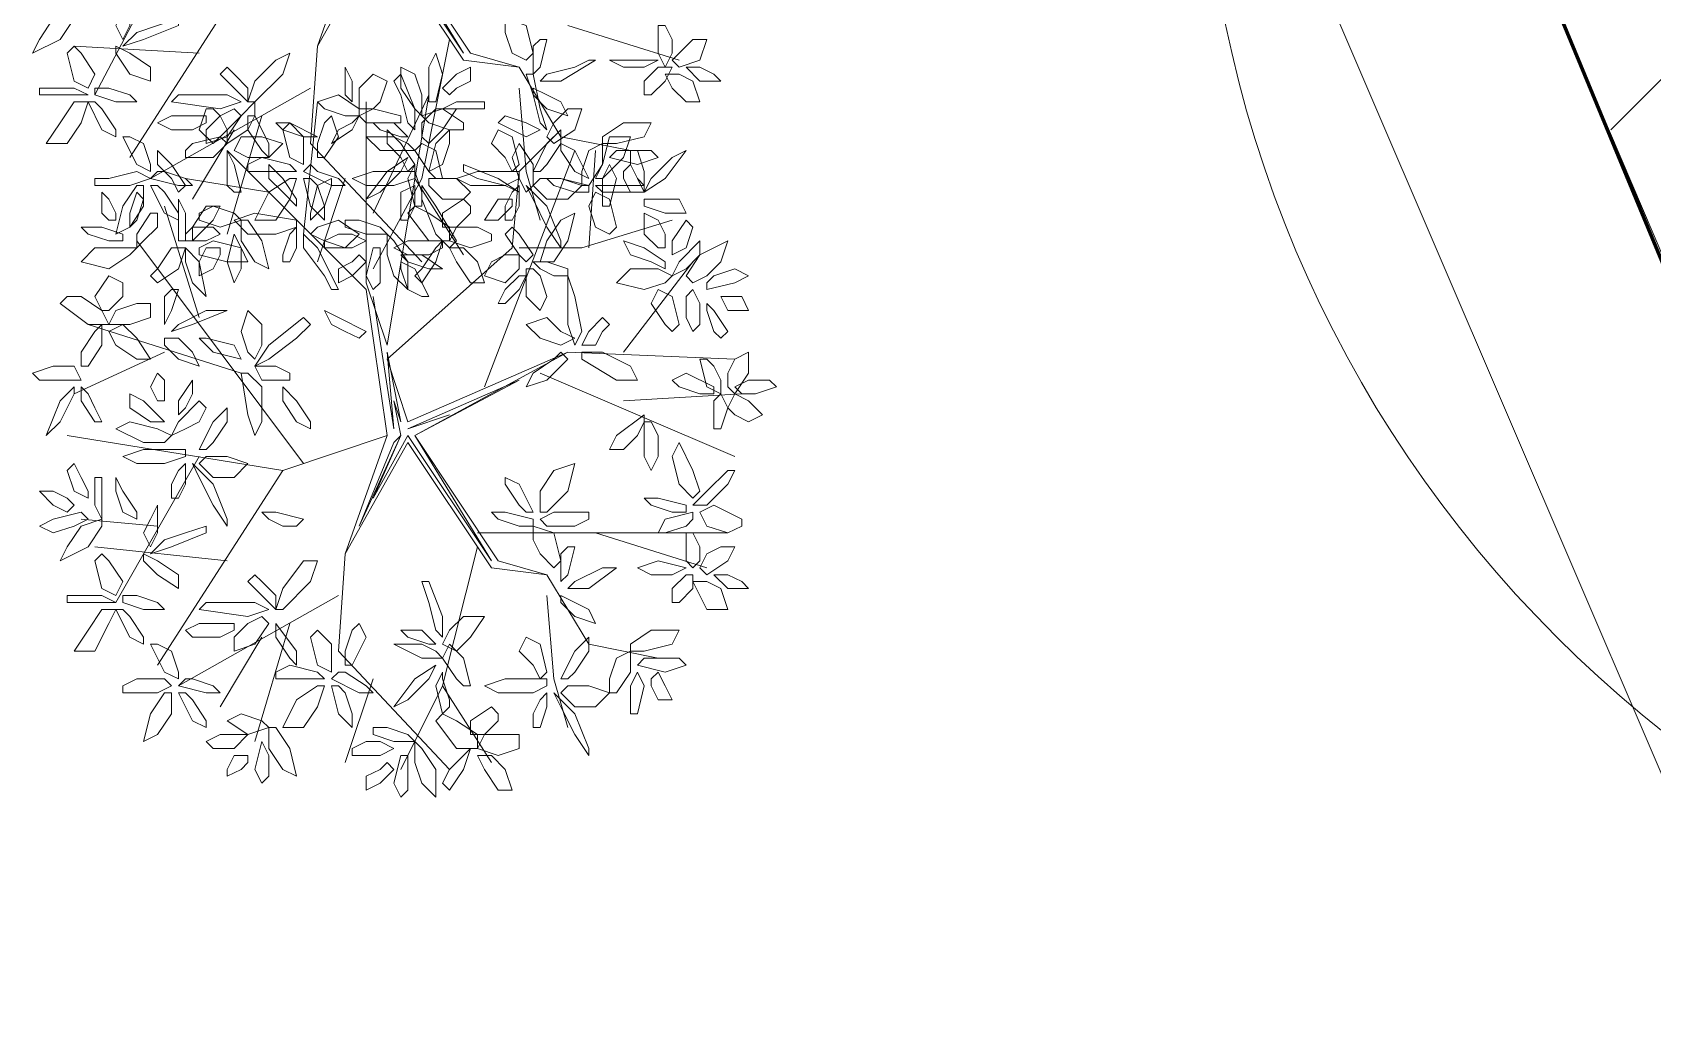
# Model space of a CAD drawing. Header units: millimetres. Extents: x 2576 to 2719, y 1757 to 1977.
# Drawn here: x 2628.32 to 2634.9, y 1820.14 to 1824.19 of the extents above; entities that cross this region are included whole.
import ezdxf

# ---------------------------------------------------------------- set-up
doc = ezdxf.new("R2010")
doc.units = ezdxf.units.MM
doc.layers.add('PDF_0', color=7, linetype='Continuous')
doc.layers.add('PDF_CVL_CUADCON_TIT', color=7, linetype='Continuous')

msp = doc.modelspace()

# ---------------------------------------------------------------- linework, layer by layer
at = {"layer": 'PDF_0', "lineweight": 9}
for points in [[(2630.7497, 1823.7098), (2630.4673, 1823.7663), (2630.2978, 1824.0487), (2630.0719, 1824.077), (2629.7331, 1824.5853), (2629.4789, 1824.1334), (2629.6483, 1824.6135), (2629.5636, 1825.2065), (2628.9988, 1825.7713)], [(2629.5919, 1825.1783), (2629.6766, 1824.6417), (2629.6483, 1824.9524), (2629.7048, 1824.67), (2629.6766, 1824.7265), (2629.7048, 1824.6135), (2629.6766, 1824.5853), (2629.5354, 1824.2464), (2629.7048, 1824.6135), (2629.5919, 1824.3593), (2629.7331, 1824.6135), (2630.0719, 1824.1052), (2629.7613, 1824.6135), (2630.1002, 1824.1052), (2630.2978, 1824.0487)], [(2628.3493, 1824.6135), (2629.2247, 1824.4723), (2628.7164, 1823.6816)], [(2628.8859, 1824.5288), (2628.5752, 1823.9358)], [(2630.4955, 1824.2182), (2630.9474, 1824.077)], [(2628.9988, 1824.1052), (2628.4905, 1824.1334)], [(2629.4789, 1824.1334), (2629.4507, 1823.7381), (2629.9025, 1823.258)], [(2630.0154, 1824.1617), (2629.9025, 1823.5969), (2629.7048, 1823.2298)], [(2629.4507, 1823.964), (2628.8011, 1823.5969)], [(2629.7048, 1823.4557), (2629.9307, 1823.9358), (2629.7613, 1822.9191), (2629.6766, 1823.1733), (2629.6766, 1823.9075)], [(2630.2978, 1823.964), (2630.3261, 1823.6251), (2630.3826, 1823.4274)], [(2629.4224, 1823.371), (2629.4789, 1823.9075)], [(2629.253, 1823.851), (2629.1118, 1823.371)], [(2629.14, 1823.7946), (2628.9706, 1823.5122)], [(2630.439, 1823.7663), (2630.2978, 1823.6251), (2630.2696, 1823.3145), (2629.7613, 1822.8626), (2629.846, 1822.6085), (2630.4955, 1822.8909), (2629.8743, 1822.552), (2630.2978, 1822.7779), (2629.846, 1822.5803)], [(2630.8626, 1821.6483), (2630.5802, 1821.7048), (2630.4108, 1821.9872), (2630.1849, 1822.0155), (2629.846, 1822.5238), (2629.5919, 1822.0719), (2629.7613, 1822.552), (2629.6766, 1823.145), (2629.1118, 1823.7098)], [(2630.1566, 1822.7497), (2630.5238, 1823.7098)], [(2630.5802, 1823.3145), (2630.6085, 1823.7098)], [(2629.2812, 1823.5404), (2628.9423, 1823.5969)], [(2629.5919, 1823.5969), (2629.4789, 1823.258)], [(2629.8743, 1823.5969), (2630.0719, 1823.2862)], [(2628.9988, 1823.0321), (2628.8576, 1823.4839)], [(2630.2978, 1823.3145), (2630.552, 1823.3145), (2630.9191, 1823.4274)], [(2629.4224, 1822.4391), (2628.7447, 1823.3427)], [(2630.7214, 1822.8909), (2631.0038, 1823.258)], [(2629.7048, 1823.1168), (2629.7895, 1822.5803), (2629.7613, 1822.8909), (2629.8178, 1822.6085), (2629.7895, 1822.6932), (2629.8178, 1822.552), (2629.7895, 1822.5238), (2629.6483, 1822.1849), (2629.8178, 1822.552), (2629.7048, 1822.2979), (2629.846, 1822.552), (2630.1849, 1822.0437), (2629.8743, 1822.552), (2630.2131, 1822.0437), (2630.4108, 1821.9872)], [(2629.1683, 1822.8062), (2628.547, 1823.0038)], [(2628.8576, 1822.8909), (2628.4905, 1822.7214)], [(2630.4955, 1822.8909), (2631.1733, 1822.8626)], [(2630.3826, 1822.8062), (2631.1733, 1822.4673)], [(2630.7214, 1822.6932), (2631.2015, 1822.7214)], [(2629.846, 1822.5803), (2630.0154, 1822.6367), (2629.846, 1822.5803)], [(2628.4623, 1822.552), (2629.3377, 1822.4108), (2628.8294, 1821.6201)], [(2629.3377, 1822.4108), (2629.7613, 1822.552), (2629.3377, 1822.4108)], [(2628.9988, 1822.4673), (2628.6599, 1821.8743)], [(2628.8294, 1822.1849), (2628.5187, 1822.2131)], [(2630.1284, 1822.1567), (2631.145, 1822.1567)], [(2630.6085, 1822.1567), (2631.0603, 1822.0155)], [(2629.1118, 1822.0437), (2628.5752, 1822.1002)], [(2630.1284, 1822.1002), (2629.9872, 1821.5354)], [(2629.5919, 1822.0719), (2629.5636, 1821.6766), (2630.0154, 1821.1965)], [(2629.5636, 1821.9025), (2628.9141, 1821.5354)], [(2630.4108, 1821.9025), (2630.439, 1821.5636), (2630.4955, 1821.3659)], [(2629.3659, 1821.7895), (2629.2247, 1821.3095)], [(2629.253, 1821.7331), (2629.0835, 1821.4507)], [(2629.7048, 1821.5636), (2629.5919, 1821.2247)], [(2630.1849, 1821.2247), (2629.9872, 1821.5354), (2629.8178, 1821.1965)]]:
    msp.add_lwpolyline(points, dxfattribs=at)
for points in [[(2628.6882, 1824.2746), (2628.7164, 1824.3311), (2628.7164, 1824.2182), (2628.6882, 1824.1617), (2628.6599, 1824.2182)], [(2628.4905, 1824.2746), (2628.4905, 1824.2464), (2628.434, 1824.1617), (2628.3211, 1824.1052), (2628.3493, 1824.1617), (2628.4058, 1824.2464)], [(2628.8294, 1824.2182), (2628.7447, 1824.1899), (2628.6882, 1824.1334), (2628.7729, 1824.1617), (2628.9141, 1824.2182), (2628.9141, 1824.2464)], [(2630.2696, 1824.1052), (2630.2414, 1824.1899), (2630.2414, 1824.2464), (2630.3261, 1824.2182), (2630.3543, 1824.1052), (2630.3261, 1824.077)], [(2630.9191, 1824.1617), (2630.9191, 1824.1052), (2630.8909, 1824.0487), (2630.8626, 1824.1052), (2630.8626, 1824.2182), (2630.8909, 1824.2182)], [(2628.5187, 1824.1052), (2628.5752, 1824.0205), (2628.547, 1823.964), (2628.4905, 1823.9922), (2628.4623, 1824.1052), (2628.4905, 1824.1334)], [(2628.6599, 1824.1334), (2628.6599, 1824.1052), (2628.7164, 1824.0205), (2628.8011, 1823.9922), (2628.8011, 1824.0487), (2628.7164, 1824.1052)], [(2630.3543, 1824.1334), (2630.3543, 1824.0487), (2630.3543, 1824.0205), (2630.3826, 1824.0487), (2630.4108, 1824.1617), (2630.3826, 1824.1617)], [(2630.9474, 1824.1052), (2631.0038, 1824.1617), (2631.0603, 1824.1617), (2631.0321, 1824.077), (2630.9474, 1824.0487), (2630.9191, 1824.077)], [(2629.2247, 1823.9922), (2629.3095, 1824.077), (2629.3659, 1824.1052), (2629.3377, 1824.0205), (2629.2247, 1823.9075), (2629.1965, 1823.9075)], [(2629.9307, 1823.964), (2629.9307, 1824.0487), (2629.959, 1824.1052), (2629.9872, 1824.0205), (2629.959, 1823.9075), (2629.9307, 1823.9075)], [(2630.5238, 1824.0487), (2630.4108, 1824.0205), (2630.3826, 1823.9922), (2630.4673, 1823.9922), (2630.6085, 1824.077), (2630.5802, 1824.077)], [(2630.8062, 1824.0487), (2630.8626, 1824.077), (2630.7497, 1824.077), (2630.665, 1824.077), (2630.7214, 1824.0487)], [(2629.1118, 1824.0487), (2629.0835, 1824.0205), (2629.14, 1823.964), (2629.1965, 1823.9075), (2629.1965, 1823.964), (2629.14, 1824.0205)], [(2629.6201, 1823.9075), (2629.6201, 1823.9922), (2629.5919, 1824.0487), (2629.5919, 1824.0205), (2629.5919, 1823.9358)], [(2629.7048, 1823.8793), (2629.6483, 1823.8793), (2629.6483, 1823.964), (2629.7048, 1824.0205), (2629.7613, 1823.9922), (2629.7331, 1823.9075)], [(2629.8178, 1823.9358), (2629.846, 1823.8228), (2629.8743, 1823.7946), (2629.8743, 1823.8793), (2629.8178, 1824.0205), (2629.7895, 1823.9922)], [(2629.9025, 1823.851), (2629.8743, 1823.8793), (2629.8178, 1823.964), (2629.8178, 1824.0487), (2629.8743, 1824.0205), (2629.9025, 1823.9358)], [(2630.0154, 1823.9358), (2629.9872, 1823.964), (2630.0437, 1824.0205), (2630.1002, 1824.0487), (2630.1002, 1823.9922), (2630.0437, 1823.964)], [(2630.3543, 1823.9358), (2630.3826, 1823.8228), (2630.4108, 1823.7946), (2630.3826, 1823.8793), (2630.3543, 1824.0205), (2630.3261, 1824.0205)], [(2630.8062, 1823.9922), (2630.8626, 1824.0487), (2630.9191, 1824.0487), (2630.8909, 1823.9922), (2630.8344, 1823.9358), (2630.8062, 1823.9358)], [(2630.8909, 1824.0205), (2630.9474, 1824.0205), (2631.0038, 1823.9922), (2631.0321, 1823.9075), (2630.9756, 1823.9075), (2630.9191, 1823.964)], [(2630.9756, 1824.0487), (2631.0321, 1823.9922), (2631.1168, 1823.9922), (2631.0886, 1824.0205), (2631.0321, 1824.0487)], [(2628.4058, 1823.964), (2628.4905, 1823.964), (2628.547, 1823.9358), (2628.4623, 1823.9358), (2628.3493, 1823.9358), (2628.3493, 1823.964)], [(2628.6317, 1823.964), (2628.7164, 1823.9358), (2628.7447, 1823.9075), (2628.6599, 1823.9075), (2628.5752, 1823.9358), (2628.5752, 1823.964)], [(2628.9706, 1823.9358), (2629.1118, 1823.9358), (2629.1683, 1823.9075), (2629.0835, 1823.8793), (2628.8859, 1823.9075), (2628.9141, 1823.9358)], [(2629.5919, 1823.851), (2629.5071, 1823.8793), (2629.4789, 1823.9075), (2629.5636, 1823.9358), (2629.6483, 1823.8793), (2629.6483, 1823.851)], [(2630.3543, 1823.964), (2630.3543, 1823.9358), (2630.4108, 1823.8793), (2630.4955, 1823.851), (2630.4673, 1823.9075), (2630.4108, 1823.9358)], [(2628.547, 1823.9075), (2628.4905, 1823.9075), (2628.434, 1823.8228), (2628.3775, 1823.7381), (2628.4623, 1823.7381), (2628.5187, 1823.8228)], [(2628.6035, 1823.8793), (2628.6599, 1823.7946), (2628.6599, 1823.7663), (2628.6035, 1823.7946), (2628.547, 1823.9075), (2628.5752, 1823.9075)], [(2629.0835, 1823.851), (2629.1118, 1823.7946), (2629.0553, 1823.7381), (2628.9988, 1823.7946), (2629.0271, 1823.8793), (2629.0553, 1823.8793)], [(2629.14, 1823.8793), (2629.1683, 1823.851), (2629.1118, 1823.7663), (2629.0271, 1823.7381), (2629.0271, 1823.7946), (2629.0835, 1823.851)], [(2629.2247, 1823.9075), (2629.2247, 1823.851), (2629.1965, 1823.7946), (2629.1118, 1823.7381), (2629.1118, 1823.7946), (2629.1683, 1823.851)], [(2629.7613, 1823.8228), (2629.6766, 1823.8228), (2629.6483, 1823.851), (2629.7048, 1823.8793), (2629.8178, 1823.851), (2629.8178, 1823.8228)], [(2630.0154, 1823.7946), (2629.9307, 1823.8228), (2629.9025, 1823.851), (2629.9872, 1823.8793), (2630.0719, 1823.8228), (2630.0719, 1823.7946)], [(2629.9025, 1823.7663), (2629.9307, 1823.7381), (2629.9872, 1823.7946), (2630.0437, 1823.8793), (2629.959, 1823.8793), (2629.9025, 1823.8228)], [(2630.1002, 1823.8793), (2630.0437, 1823.8793), (2629.9872, 1823.8793), (2630.0437, 1823.9075), (2630.1566, 1823.9075), (2630.1566, 1823.8793)], [(2630.4108, 1823.7663), (2630.439, 1823.7381), (2630.5238, 1823.7946), (2630.552, 1823.8793), (2630.4955, 1823.8793), (2630.439, 1823.8228)], [(2628.9706, 1823.7946), (2628.8859, 1823.7946), (2628.8294, 1823.8228), (2628.8859, 1823.851), (2629.0271, 1823.851), (2629.0271, 1823.8228)], [(2629.1965, 1823.7946), (2629.253, 1823.7098), (2629.2812, 1823.6816), (2629.2812, 1823.7381), (2629.2247, 1823.851), (2629.1965, 1823.851)], [(2629.4224, 1823.7663), (2629.4789, 1823.7663), (2629.3659, 1823.8228), (2629.3095, 1823.8228), (2629.3377, 1823.7946)], [(2629.4224, 1823.7663), (2629.4224, 1823.6816), (2629.4224, 1823.6534), (2629.3659, 1823.6816), (2629.3377, 1823.7946), (2629.3659, 1823.8228)], [(2629.4789, 1823.7381), (2629.5071, 1823.8228), (2629.5354, 1823.851), (2629.5636, 1823.7663), (2629.5071, 1823.6816), (2629.4789, 1823.6816)], [(2629.5636, 1823.7946), (2629.5354, 1823.7381), (2629.6201, 1823.7946), (2629.6483, 1823.851), (2629.6201, 1823.8228)], [(2629.7331, 1823.7946), (2629.7048, 1823.8228), (2629.7895, 1823.8228), (2629.846, 1823.7663), (2629.8178, 1823.7663)], [(2630.2696, 1823.7946), (2630.3261, 1823.7663), (2630.3826, 1823.7946), (2630.3261, 1823.8228), (2630.2414, 1823.851), (2630.2131, 1823.8228)], [(2630.6367, 1823.7381), (2630.6367, 1823.7663), (2630.7214, 1823.8228), (2630.8344, 1823.8228), (2630.8062, 1823.7663), (2630.6932, 1823.7381)], [(2628.7729, 1823.7381), (2628.8011, 1823.6534), (2628.8011, 1823.6251), (2628.7447, 1823.6534), (2628.6882, 1823.7663), (2628.7164, 1823.7663)], [(2628.9706, 1823.7381), (2629.0835, 1823.7663), (2629.1118, 1823.7381), (2629.0553, 1823.6816), (2628.9423, 1823.6816), (2628.9423, 1823.7098)], [(2629.14, 1823.7098), (2629.1683, 1823.7663), (2629.253, 1823.7663), (2629.3377, 1823.7381), (2629.2812, 1823.6816), (2629.1965, 1823.6816)], [(2629.8743, 1823.7098), (2629.846, 1823.7381), (2629.7895, 1823.7663), (2629.6766, 1823.7663), (2629.7331, 1823.7098), (2629.7895, 1823.7098)], [(2629.8178, 1823.6816), (2629.7613, 1823.7381), (2629.7613, 1823.7946), (2629.8178, 1823.7381), (2629.8743, 1823.6534), (2629.846, 1823.6251)], [(2629.9307, 1823.6251), (2629.8743, 1823.7098), (2629.9025, 1823.7381), (2629.959, 1823.7098), (2629.9872, 1823.5969), (2629.959, 1823.5969)], [(2629.9872, 1823.6534), (2629.9307, 1823.6251), (2629.959, 1823.7381), (2630.0154, 1823.7946), (2630.0154, 1823.7381)], [(2630.2414, 1823.6816), (2630.1849, 1823.7381), (2630.2131, 1823.7946), (2630.2696, 1823.7663), (2630.2978, 1823.6534), (2630.2696, 1823.6251)], [(2630.3261, 1823.5404), (2630.3543, 1823.5686), (2630.3543, 1823.6534), (2630.2978, 1823.7381), (2630.2696, 1823.6816), (2630.2978, 1823.5969)], [(2630.4108, 1823.6534), (2630.4673, 1823.7381), (2630.4673, 1823.7946), (2630.4108, 1823.7381), (2630.3543, 1823.6251), (2630.3826, 1823.6251)], [(2630.5238, 1823.6251), (2630.5802, 1823.5969), (2630.5238, 1823.7098), (2630.4673, 1823.7381), (2630.4673, 1823.7098)], [(2630.552, 1823.6251), (2630.5802, 1823.7098), (2630.6367, 1823.7381), (2630.6367, 1823.6534), (2630.5802, 1823.5686), (2630.552, 1823.5686)], [(2630.6085, 1823.5969), (2630.6367, 1823.5969), (2630.7214, 1823.6816), (2630.7497, 1823.7663), (2630.665, 1823.7663), (2630.6367, 1823.6534)], [(2628.8859, 1823.5969), (2628.8294, 1823.6534), (2628.8294, 1823.7098), (2628.8859, 1823.6534), (2628.9423, 1823.5686), (2628.9141, 1823.5404)], [(2629.1118, 1823.5686), (2629.1118, 1823.6534), (2629.1118, 1823.7098), (2629.14, 1823.6534), (2629.1683, 1823.5404), (2629.14, 1823.5404)], [(2629.253, 1823.6816), (2629.3659, 1823.6534), (2629.3942, 1823.6251), (2629.3377, 1823.6251), (2629.1965, 1823.6251), (2629.1965, 1823.6534)], [(2629.7331, 1823.5404), (2629.6766, 1823.5122), (2629.7613, 1823.6251), (2629.846, 1823.6816), (2629.8178, 1823.6251)], [(2630.7214, 1823.7098), (2630.8344, 1823.7098), (2630.8626, 1823.6816), (2630.7779, 1823.6534), (2630.665, 1823.6816), (2630.6932, 1823.7098)], [(2630.7497, 1823.6534), (2630.7779, 1823.5969), (2630.8062, 1823.5686), (2630.8062, 1823.6251), (2630.7779, 1823.7098), (2630.7497, 1823.7098)], [(2630.9191, 1823.6816), (2630.9756, 1823.7098), (2630.8909, 1823.5969), (2630.8062, 1823.5404), (2630.8344, 1823.5969)], [(2628.6317, 1823.5969), (2628.7447, 1823.6251), (2628.8011, 1823.5969), (2628.7164, 1823.5686), (2628.5752, 1823.5686), (2628.5752, 1823.5969)], [(2628.8576, 1823.6251), (2628.9423, 1823.5969), (2628.9706, 1823.5686), (2628.9141, 1823.5686), (2628.8011, 1823.5969), (2628.8294, 1823.6251)], [(2629.3377, 1823.5404), (2629.2812, 1823.5969), (2629.2812, 1823.6534), (2629.3377, 1823.5969), (2629.3942, 1823.5122), (2629.3942, 1823.4839)], [(2629.4789, 1823.6251), (2629.5636, 1823.5969), (2629.5919, 1823.5686), (2629.5354, 1823.5686), (2629.4224, 1823.6251), (2629.4507, 1823.6534)], [(2629.7895, 1823.5686), (2629.6766, 1823.5686), (2629.6201, 1823.5969), (2629.7048, 1823.6251), (2629.8743, 1823.6251), (2629.8743, 1823.5969)], [(2629.9025, 1823.5404), (2629.8743, 1823.6251), (2629.8743, 1823.6534), (2629.846, 1823.5969), (2629.8743, 1823.4839), (2629.9025, 1823.4839)], [(2630.2414, 1823.5686), (2630.1002, 1823.5686), (2630.0437, 1823.5969), (2630.1284, 1823.6251), (2630.2978, 1823.6251), (2630.2978, 1823.5969)], [(2630.1284, 1823.5969), (2630.2414, 1823.5686), (2630.2978, 1823.5404), (2630.2131, 1823.5969), (2630.0719, 1823.6534), (2630.0719, 1823.6251)], [(2630.6367, 1823.5404), (2630.6367, 1823.5969), (2630.665, 1823.6534), (2630.6932, 1823.5969), (2630.665, 1823.4839), (2630.6367, 1823.4839)], [(2630.7214, 1823.6251), (2630.7497, 1823.6534), (2630.7779, 1823.5969), (2630.8062, 1823.5404), (2630.7497, 1823.5404), (2630.7214, 1823.5969)], [(2628.6599, 1823.4274), (2628.6317, 1823.4274), (2628.6035, 1823.4557), (2628.6035, 1823.5404), (2628.6317, 1823.5122), (2628.6599, 1823.4557)], [(2628.7729, 1823.5686), (2628.7447, 1823.5686), (2628.6882, 1823.4839), (2628.6599, 1823.371), (2628.7164, 1823.3992), (2628.7729, 1823.4839)], [(2628.7729, 1823.5122), (2628.7447, 1823.5404), (2628.7164, 1823.4557), (2628.7164, 1823.3992), (2628.7447, 1823.4274)], [(2628.8576, 1823.5404), (2628.9141, 1823.4557), (2628.9141, 1823.4274), (2628.8576, 1823.4557), (2628.8011, 1823.5686), (2628.8294, 1823.5686)], [(2629.3942, 1823.5969), (2629.3659, 1823.5969), (2629.2812, 1823.5404), (2629.2247, 1823.4274), (2629.3095, 1823.4274), (2629.3659, 1823.5122)], [(2629.4789, 1823.5686), (2629.5071, 1823.4839), (2629.5071, 1823.4274), (2629.4507, 1823.4839), (2629.4224, 1823.5969), (2629.4507, 1823.5969)], [(2629.5071, 1823.4839), (2629.5354, 1823.5686), (2629.5354, 1823.5969), (2629.4789, 1823.5686), (2629.4507, 1823.4557), (2629.4507, 1823.4274)], [(2629.8178, 1823.4274), (2629.846, 1823.4274), (2629.8743, 1823.4839), (2629.8743, 1823.5686), (2629.8178, 1823.5404), (2629.8178, 1823.4839)], [(2629.959, 1823.371), (2629.9025, 1823.5122), (2629.9025, 1823.5686), (2629.959, 1823.4839), (2630.0437, 1823.3427), (2630.0154, 1823.3145)], [(2629.9307, 1823.5686), (2629.9307, 1823.5969), (2630.0437, 1823.5969), (2630.1002, 1823.5404), (2630.0719, 1823.5122), (2629.9872, 1823.5122)], [(2630.2414, 1823.4274), (2630.2696, 1823.4274), (2630.2978, 1823.4839), (2630.2978, 1823.5686), (2630.2696, 1823.5404), (2630.2414, 1823.4839)], [(2630.4108, 1823.3992), (2630.3543, 1823.5122), (2630.3261, 1823.5686), (2630.4108, 1823.4839), (2630.4673, 1823.3427), (2630.4673, 1823.3145)], [(2630.3543, 1823.5686), (2630.3826, 1823.5969), (2630.4673, 1823.5969), (2630.552, 1823.5686), (2630.4955, 1823.5122), (2630.4108, 1823.5122)], [(2630.5238, 1823.5404), (2630.439, 1823.5686), (2630.4108, 1823.5969), (2630.4673, 1823.5969), (2630.5802, 1823.5686), (2630.5802, 1823.5404)], [(2630.6085, 1823.3992), (2630.5802, 1823.4839), (2630.6085, 1823.5404), (2630.665, 1823.5122), (2630.6932, 1823.3992), (2630.665, 1823.371)], [(2630.7497, 1823.5404), (2630.6367, 1823.5404), (2630.6085, 1823.5686), (2630.665, 1823.5686), (2630.8062, 1823.5686), (2630.8062, 1823.5404)], [(2628.9141, 1823.371), (2628.9141, 1823.4557), (2628.9141, 1823.5122), (2628.9423, 1823.4557), (2628.9423, 1823.3427), (2628.9141, 1823.3427)], [(2628.9706, 1823.3992), (2628.9706, 1823.3427), (2629.0553, 1823.4274), (2629.0835, 1823.4839), (2629.0271, 1823.4839)], [(2629.0553, 1823.4839), (2629.14, 1823.4557), (2629.1683, 1823.4274), (2629.0835, 1823.3992), (2628.9988, 1823.4274), (2628.9988, 1823.4557)], [(2629.9307, 1823.4557), (2630.0154, 1823.3992), (2630.0154, 1823.3427), (2629.9307, 1823.3427), (2629.846, 1823.4557), (2629.8743, 1823.4839)], [(2630.1002, 1823.4557), (2630.0437, 1823.3992), (2629.9872, 1823.3992), (2629.9872, 1823.4557), (2630.0719, 1823.5122), (2630.1002, 1823.4839)], [(2630.2131, 1823.4274), (2630.1566, 1823.4274), (2630.2131, 1823.5122), (2630.2696, 1823.5122), (2630.2696, 1823.4839)], [(2630.8062, 1823.5122), (2630.8062, 1823.4839), (2630.8909, 1823.4557), (2630.9756, 1823.4557), (2630.9474, 1823.5122), (2630.8626, 1823.5122)], [(2628.8294, 1823.3992), (2628.7729, 1823.3427), (2628.7447, 1823.3145), (2628.7447, 1823.371), (2628.8011, 1823.4557), (2628.8294, 1823.4557)], [(2629.3095, 1823.371), (2629.1965, 1823.371), (2629.14, 1823.4274), (2629.2247, 1823.4557), (2629.3942, 1823.4274), (2629.3942, 1823.3992)], [(2629.1683, 1823.4274), (2629.1965, 1823.4274), (2629.253, 1823.3427), (2629.2812, 1823.2298), (2629.2247, 1823.258), (2629.1683, 1823.3427)], [(2629.4507, 1823.371), (2629.4789, 1823.3992), (2629.5636, 1823.4274), (2629.6483, 1823.371), (2629.5919, 1823.3145), (2629.5071, 1823.3427)], [(2629.6483, 1823.4274), (2629.7331, 1823.3992), (2629.7613, 1823.371), (2629.6766, 1823.371), (2629.5919, 1823.3992), (2629.5919, 1823.4274)], [(2630.3826, 1823.258), (2630.439, 1823.258), (2630.4955, 1823.3427), (2630.5238, 1823.4557), (2630.4673, 1823.4274), (2630.4108, 1823.3427)], [(2630.8909, 1823.3145), (2630.8626, 1823.3145), (2630.8062, 1823.371), (2630.8062, 1823.4557), (2630.8626, 1823.4274), (2630.8909, 1823.371)], [(2631.0038, 1823.3992), (2630.9756, 1823.4274), (2630.9191, 1823.3427), (2630.9191, 1823.2862), (2630.9756, 1823.3145)], [(2628.6317, 1823.3427), (2628.547, 1823.371), (2628.5187, 1823.3992), (2628.6035, 1823.3992), (2628.6882, 1823.371), (2628.6882, 1823.3427)], [(2628.9706, 1823.3992), (2629.0553, 1823.3992), (2629.0835, 1823.371), (2629.0271, 1823.3427), (2628.9423, 1823.3427), (2628.9423, 1823.371)], [(2628.9988, 1823.3145), (2628.9988, 1823.2862), (2629.1118, 1823.258), (2629.1965, 1823.258), (2629.1683, 1823.3145), (2629.0553, 1823.3427)], [(2629.1683, 1823.3145), (2629.14, 1823.371), (2629.1118, 1823.258), (2629.14, 1823.1733), (2629.1683, 1823.2298)], [(2629.3377, 1823.258), (2629.3659, 1823.258), (2629.3942, 1823.3145), (2629.3942, 1823.3992), (2629.3659, 1823.371), (2629.3377, 1823.2862)], [(2629.5071, 1823.2015), (2629.4224, 1823.3145), (2629.4224, 1823.371), (2629.4789, 1823.3145), (2629.5636, 1823.145), (2629.5354, 1823.145)], [(2629.5636, 1823.371), (2629.6201, 1823.371), (2629.6766, 1823.3427), (2629.6201, 1823.3145), (2629.5071, 1823.3145), (2629.5071, 1823.3427)], [(2629.7613, 1823.371), (2629.7895, 1823.3427), (2629.846, 1823.258), (2629.846, 1823.145), (2629.7895, 1823.2015), (2629.7613, 1823.2862)], [(2629.9307, 1823.2862), (2629.846, 1823.2862), (2629.7895, 1823.3145), (2629.846, 1823.3427), (2629.9872, 1823.3427), (2629.9872, 1823.3145)], [(2629.9025, 1823.2298), (2629.959, 1823.3145), (2629.9872, 1823.3427), (2629.959, 1823.258), (2629.9025, 1823.1733), (2629.8743, 1823.2015)], [(2630.1849, 1823.371), (2630.1849, 1823.3427), (2630.1002, 1823.3145), (2630.0154, 1823.3427), (2630.0437, 1823.3992), (2630.1284, 1823.3992)], [(2630.2978, 1823.371), (2630.3543, 1823.2862), (2630.3261, 1823.258), (2630.2978, 1823.2862), (2630.2414, 1823.371), (2630.2696, 1823.3992)], [(2630.8344, 1823.258), (2630.7497, 1823.2862), (2630.7214, 1823.3427), (2630.8062, 1823.3145), (2630.8909, 1823.258), (2630.8909, 1823.2298)], [(2631.0321, 1823.2862), (2630.9756, 1823.2298), (2630.9191, 1823.2015), (2630.9474, 1823.258), (2631.0321, 1823.3427), (2631.0321, 1823.3145)], [(2631.0038, 1823.1733), (2630.9756, 1823.2015), (2631.0321, 1823.2862), (2631.145, 1823.3427), (2631.1168, 1823.258), (2631.0603, 1823.2015)], [(2628.7447, 1823.3145), (2628.7164, 1823.2862), (2628.6317, 1823.2298), (2628.5187, 1823.258), (2628.5752, 1823.3145), (2628.6599, 1823.3145)], [(2628.8294, 1823.2298), (2628.8859, 1823.3145), (2628.9423, 1823.3145), (2628.9141, 1823.2298), (2628.8294, 1823.1733), (2628.8011, 1823.2015)], [(2628.9706, 1823.1733), (2629.0271, 1823.1168), (2628.9988, 1823.258), (2628.9423, 1823.3145), (2628.9423, 1823.258)], [(2629.0835, 1823.3145), (2629.0835, 1823.2862), (2629.0553, 1823.2298), (2628.9988, 1823.2015), (2628.9988, 1823.258), (2629.0271, 1823.3145)], [(2629.6483, 1823.2862), (2629.6766, 1823.258), (2629.6201, 1823.2015), (2629.5636, 1823.1733), (2629.5636, 1823.2298), (2629.6201, 1823.258)], [(2629.7331, 1823.258), (2629.7331, 1823.1733), (2629.7048, 1823.145), (2629.6766, 1823.2015), (2629.7048, 1823.3145), (2629.7331, 1823.3145)], [(2629.9307, 1823.2298), (2629.9872, 1823.2298), (2629.9025, 1823.2862), (2629.8178, 1823.2862), (2629.846, 1823.258)], [(2630.0154, 1823.3145), (2630.0719, 1823.3145), (2630.1284, 1823.258), (2630.1566, 1823.1733), (2630.1002, 1823.1733), (2630.0437, 1823.258)], [(2630.2978, 1823.2862), (2630.2978, 1823.2298), (2630.2414, 1823.1733), (2630.1566, 1823.2015), (2630.1849, 1823.258), (2630.2414, 1823.2862)], [(2629.846, 1823.145), (2629.8178, 1823.2298), (2629.8178, 1823.258), (2629.8743, 1823.2298), (2629.9307, 1823.1168), (2629.9025, 1823.1168)], [(2630.3826, 1823.2015), (2630.4108, 1823.1168), (2630.3826, 1823.0603), (2630.3261, 1823.1168), (2630.3261, 1823.2298), (2630.3543, 1823.2298)], [(2630.439, 1823.2015), (2630.3826, 1823.2298), (2630.3543, 1823.258), (2630.4108, 1823.258), (2630.4955, 1823.2298), (2630.4955, 1823.2015)], [(2630.9191, 1823.2015), (2630.8909, 1823.1733), (2630.8062, 1823.145), (2630.6932, 1823.1733), (2630.7497, 1823.2298), (2630.8626, 1823.2298)], [(2631.0886, 1823.2015), (2631.1733, 1823.2298), (2631.2298, 1823.2015), (2631.1733, 1823.1733), (2631.0603, 1823.145), (2631.0603, 1823.1733)], [(2628.6882, 1823.1168), (2628.6317, 1823.0603), (2628.6035, 1823.0603), (2628.5752, 1823.1168), (2628.6317, 1823.2015), (2628.6882, 1823.1733)], [(2628.8576, 1823.1168), (2628.8576, 1823.0321), (2628.8576, 1823.0038), (2628.8859, 1823.0603), (2628.9141, 1823.145), (2628.8859, 1823.145)], [(2630.3261, 1823.2015), (2630.2978, 1823.2015), (2630.2414, 1823.145), (2630.2131, 1823.0886), (2630.2414, 1823.0886), (2630.2978, 1823.145)], [(2630.5238, 1823.1168), (2630.552, 1822.9756), (2630.5238, 1822.9191), (2630.4955, 1823.0038), (2630.4955, 1823.1733), (2630.4955, 1823.2015)], [(2630.8909, 1823.0038), (2630.8344, 1823.0886), (2630.8626, 1823.145), (2630.9191, 1823.1168), (2630.9474, 1823.0038), (2630.9191, 1822.9756)], [(2630.9756, 1823.0321), (2630.9756, 1823.1168), (2631.0038, 1823.145), (2631.0321, 1823.0886), (2631.0321, 1823.0038), (2631.0038, 1822.9756)], [(2628.5187, 1823.1168), (2628.6035, 1823.0603), (2628.6317, 1823.0038), (2628.547, 1823.0038), (2628.434, 1823.0886), (2628.4623, 1823.1168)], [(2628.8011, 1823.0886), (2628.8011, 1823.0321), (2628.7164, 1823.0038), (2628.6317, 1823.0038), (2628.6599, 1823.0603), (2628.7447, 1823.0886)], [(2631.0886, 1822.9756), (2631.0603, 1823.0603), (2631.0603, 1823.0886), (2631.0886, 1823.0603), (2631.145, 1822.9756), (2631.1168, 1822.9474)], [(2631.1168, 1823.1168), (2631.145, 1823.1168), (2631.2015, 1823.1168), (2631.2298, 1823.0603), (2631.2015, 1823.0603), (2631.145, 1823.0603)], [(2629.0271, 1823.0603), (2628.9141, 1823.0038), (2628.8859, 1822.9756), (2628.9706, 1823.0038), (2629.1118, 1823.0603), (2629.0835, 1823.0603)], [(2629.2247, 1822.8626), (2629.1965, 1822.8909), (2629.1683, 1822.9756), (2629.1965, 1823.0603), (2629.253, 1823.0038), (2629.253, 1822.9191)], [(2629.3942, 1822.9474), (2629.2812, 1822.8626), (2629.2247, 1822.8344), (2629.2812, 1822.9191), (2629.4224, 1823.0321), (2629.4507, 1823.0038)], [(2629.5919, 1822.9756), (2629.5354, 1823.0038), (2629.5071, 1823.0603), (2629.5636, 1823.0321), (2629.6766, 1822.9756), (2629.6483, 1822.9474)], [(2630.5238, 1822.9474), (2630.4673, 1822.9191), (2630.3826, 1822.9474), (2630.3261, 1823.0038), (2630.4108, 1823.0321), (2630.4673, 1822.9756)], [(2630.665, 1823.0038), (2630.6367, 1823.0321), (2630.5802, 1822.9756), (2630.552, 1822.9191), (2630.6085, 1822.9191), (2630.6367, 1822.9756)], [(2628.5187, 1822.8909), (2628.5752, 1822.9756), (2628.6035, 1823.0038), (2628.6035, 1822.9191), (2628.547, 1822.8344), (2628.5187, 1822.8344)], [(2628.6317, 1822.9756), (2628.6882, 1823.0038), (2628.7447, 1822.9474), (2628.8011, 1822.8626), (2628.7447, 1822.8626), (2628.6599, 1822.9191)], [(2628.8576, 1822.9474), (2628.8576, 1822.9191), (2628.9141, 1822.8626), (2628.9988, 1822.8344), (2628.9706, 1822.8909), (2628.9141, 1822.9474)], [(2629.14, 1822.9191), (2629.1683, 1822.8626), (2629.0553, 1822.8909), (2628.9988, 1822.9474), (2629.0271, 1822.9474)], [(2630.439, 1822.8626), (2630.3543, 1822.8062), (2630.3261, 1822.7497), (2630.4108, 1822.7779), (2630.4955, 1822.8626), (2630.4673, 1822.8909)], [(2630.6367, 1822.8909), (2630.7497, 1822.8344), (2630.7779, 1822.7779), (2630.6932, 1822.7779), (2630.552, 1822.8626), (2630.552, 1822.8909)], [(2631.145, 1822.8062), (2631.1733, 1822.8626), (2631.2298, 1822.8909), (2631.2298, 1822.8062), (2631.1733, 1822.7214), (2631.145, 1822.7497)], [(2628.5187, 1822.7779), (2628.4905, 1822.8344), (2628.4058, 1822.8344), (2628.3211, 1822.8062), (2628.3493, 1822.7779), (2628.434, 1822.7779)], [(2629.3659, 1822.7779), (2629.3659, 1822.8062), (2629.3095, 1822.8344), (2629.2247, 1822.8344), (2629.253, 1822.7779), (2629.3095, 1822.7779)], [(2631.0886, 1822.8344), (2631.1168, 1822.7779), (2631.1168, 1822.7214), (2631.0603, 1822.7497), (2631.0321, 1822.8626), (2631.0603, 1822.8626)], [(2628.434, 1822.6085), (2628.3775, 1822.552), (2628.434, 1822.6932), (2628.4905, 1822.7497), (2628.4905, 1822.7214)], [(2628.5752, 1822.665), (2628.547, 1822.7214), (2628.5187, 1822.7497), (2628.5187, 1822.6932), (2628.5752, 1822.6085), (2628.6035, 1822.6085)], [(2628.8576, 1822.6932), (2628.8294, 1822.6932), (2628.8011, 1822.7497), (2628.8294, 1822.8062), (2628.8576, 1822.7779), (2628.8576, 1822.7214)], [(2628.9706, 1822.7214), (2628.9706, 1822.7779), (2628.9141, 1822.6932), (2628.9141, 1822.6367), (2628.9423, 1822.665)], [(2629.253, 1822.7497), (2629.253, 1822.6085), (2629.2247, 1822.552), (2629.1965, 1822.6367), (2629.1683, 1822.8062), (2629.1965, 1822.8062)], [(2629.3942, 1822.6085), (2629.3377, 1822.6932), (2629.3377, 1822.7497), (2629.3942, 1822.6932), (2629.4507, 1822.6085), (2629.4507, 1822.5803)], [(2631.0321, 1822.7214), (2630.9474, 1822.7497), (2630.9191, 1822.7779), (2630.9756, 1822.8062), (2631.0886, 1822.7497), (2631.0886, 1822.7214)], [(2631.1733, 1822.7497), (2631.2015, 1822.7214), (2631.258, 1822.7214), (2631.3427, 1822.7497), (2631.3145, 1822.7779), (2631.2298, 1822.7779)], [(2628.8011, 1822.6085), (2628.8576, 1822.6085), (2628.7729, 1822.6932), (2628.7164, 1822.7214), (2628.7164, 1822.665)], [(2628.9988, 1822.6085), (2628.9423, 1822.5803), (2628.8859, 1822.552), (2628.9141, 1822.6085), (2628.9988, 1822.6932), (2629.0271, 1822.665)], [(2631.0886, 1822.6085), (2631.0886, 1822.6932), (2631.1168, 1822.7214), (2631.145, 1822.665), (2631.1168, 1822.5803), (2631.0886, 1822.5803)], [(2631.145, 1822.665), (2631.1733, 1822.7214), (2631.2298, 1822.6932), (2631.2862, 1822.6367), (2631.2298, 1822.6085), (2631.1733, 1822.6367)], [(2629.0553, 1822.5238), (2629.1118, 1822.6085), (2629.1118, 1822.665), (2629.0553, 1822.6085), (2628.9988, 1822.4955), (2629.0271, 1822.4955)], [(2630.7779, 1822.552), (2630.7214, 1822.4955), (2630.665, 1822.4955), (2630.6932, 1822.552), (2630.8062, 1822.6367), (2630.8062, 1822.6085)], [(2628.8859, 1822.552), (2628.8576, 1822.5238), (2628.7729, 1822.5238), (2628.6599, 1822.5803), (2628.7164, 1822.6085), (2628.8294, 1822.5803)], [(2630.8626, 1822.552), (2630.8626, 1822.4673), (2630.8344, 1822.4108), (2630.8062, 1822.4673), (2630.8062, 1822.6085), (2630.8344, 1822.6085)], [(2628.8576, 1822.4391), (2628.7447, 1822.4391), (2628.6882, 1822.4673), (2628.7729, 1822.4955), (2628.9423, 1822.4955), (2628.9423, 1822.4673)], [(2631.0038, 1822.2979), (2631.0321, 1822.3261), (2631.0038, 1822.4108), (2630.9474, 1822.5238), (2630.9191, 1822.4673), (2630.9474, 1822.3543)], [(2628.5187, 1822.3826), (2628.547, 1822.3261), (2628.547, 1822.2979), (2628.4905, 1822.3261), (2628.4623, 1822.4108), (2628.4905, 1822.4391)], [(2628.8859, 1822.2979), (2628.9141, 1822.2979), (2628.9423, 1822.3543), (2628.9423, 1822.4391), (2628.9141, 1822.4108), (2628.8859, 1822.3543)], [(2629.0553, 1822.2696), (2628.9988, 1822.3826), (2628.9706, 1822.4391), (2629.0553, 1822.3543), (2629.1118, 1822.2131), (2629.1118, 1822.1849)], [(2628.9988, 1822.4391), (2629.0271, 1822.4673), (2629.1118, 1822.4673), (2629.1965, 1822.4391), (2629.14, 1822.3826), (2629.0553, 1822.3826)], [(2630.3826, 1822.2414), (2630.4108, 1822.2414), (2630.4955, 1822.3261), (2630.5238, 1822.4391), (2630.439, 1822.4108), (2630.3826, 1822.3261)], [(2628.6035, 1822.3261), (2628.6035, 1822.2414), (2628.6035, 1822.2131), (2628.5752, 1822.2696), (2628.5752, 1822.3826), (2628.6035, 1822.3826)], [(2628.6882, 1822.2414), (2628.6599, 1822.3261), (2628.6599, 1822.3826), (2628.6882, 1822.3261), (2628.7447, 1822.2414), (2628.7447, 1822.2131)], [(2630.2978, 1822.2696), (2630.2414, 1822.3543), (2630.2414, 1822.3826), (2630.2978, 1822.3543), (2630.3543, 1822.2414), (2630.3261, 1822.2414)], [(2631.145, 1822.3543), (2631.0603, 1822.2696), (2631.0038, 1822.2696), (2631.0603, 1822.3261), (2631.145, 1822.4108), (2631.1733, 1822.4108)], [(2628.4905, 1822.2696), (2628.4623, 1822.2414), (2628.4058, 1822.2696), (2628.3493, 1822.3261), (2628.4058, 1822.3261), (2628.4623, 1822.2979)], [(2630.9191, 1822.2414), (2630.8344, 1822.2696), (2630.8062, 1822.2979), (2630.8626, 1822.2979), (2630.9756, 1822.2696), (2630.9756, 1822.2414)], [(2628.4905, 1822.1849), (2628.4058, 1822.1567), (2628.3493, 1822.1849), (2628.4058, 1822.2131), (2628.5187, 1822.2414), (2628.547, 1822.2131)], [(2628.8011, 1822.2131), (2628.8294, 1822.2696), (2628.8294, 1822.1567), (2628.8011, 1822.1002), (2628.7729, 1822.1567)], [(2629.3377, 1822.1849), (2629.2812, 1822.2131), (2629.253, 1822.2414), (2629.3095, 1822.2414), (2629.4224, 1822.2131), (2629.3942, 1822.1849)], [(2630.2978, 1822.1849), (2630.2131, 1822.2131), (2630.1849, 1822.2414), (2630.2414, 1822.2414), (2630.3543, 1822.2131), (2630.3543, 1822.1849)], [(2630.5238, 1822.1849), (2630.4108, 1822.1849), (2630.3826, 1822.2131), (2630.439, 1822.2414), (2630.5802, 1822.2414), (2630.5802, 1822.2131)], [(2630.9756, 1822.1849), (2630.8909, 1822.1567), (2630.8626, 1822.1567), (2630.8909, 1822.2131), (2631.0038, 1822.2414), (2631.0038, 1822.2131)], [(2631.145, 1822.1567), (2631.0603, 1822.1849), (2631.0321, 1822.2414), (2631.0886, 1822.2696), (2631.2015, 1822.2131), (2631.2015, 1822.1849)], [(2628.6035, 1822.2131), (2628.6035, 1822.1849), (2628.547, 1822.1002), (2628.434, 1822.0437), (2628.4623, 1822.1002), (2628.5187, 1822.1849)], [(2628.9423, 1822.1567), (2628.8576, 1822.1284), (2628.8011, 1822.0719), (2628.8859, 1822.1002), (2629.0271, 1822.1567), (2629.0271, 1822.1849)], [(2630.3826, 1822.0719), (2630.3543, 1822.1284), (2630.3543, 1822.1849), (2630.439, 1822.1567), (2630.4673, 1822.0437), (2630.439, 1822.0155)], [(2631.0321, 1822.1002), (2631.0321, 1822.0437), (2631.0038, 1822.0155), (2630.9756, 1822.0437), (2630.9756, 1822.1567), (2631.0038, 1822.1567)], [(2630.4673, 1822.0719), (2630.4673, 1821.9872), (2630.4673, 1821.959), (2630.4955, 1821.9872), (2630.5238, 1822.1002), (2630.4955, 1822.1002)], [(2631.0603, 1822.0719), (2631.1168, 1822.1002), (2631.1733, 1822.1002), (2631.145, 1822.0437), (2631.0603, 1821.9872), (2631.0321, 1822.0155)], [(2628.6317, 1822.0437), (2628.6882, 1821.959), (2628.6599, 1821.9025), (2628.6035, 1821.9307), (2628.5752, 1822.0437), (2628.6035, 1822.0719)], [(2628.7729, 1822.0719), (2628.7729, 1822.0437), (2628.8294, 1821.9872), (2628.9141, 1821.9307), (2628.9141, 1821.9872), (2628.8294, 1822.0437)], [(2629.3377, 1821.9307), (2629.4224, 1822.0437), (2629.4789, 1822.0437), (2629.4507, 1821.959), (2629.3377, 1821.846), (2629.3095, 1821.846)], [(2630.9191, 1821.9872), (2630.9756, 1822.0155), (2630.8626, 1822.0437), (2630.7779, 1822.0155), (2630.8344, 1821.9872)], [(2629.2247, 1821.9872), (2629.1965, 1821.959), (2629.253, 1821.9025), (2629.3095, 1821.846), (2629.3095, 1821.9025), (2629.253, 1821.959)], [(2629.9307, 1821.8743), (2629.959, 1821.7613), (2629.9872, 1821.7331), (2629.9872, 1821.8178), (2629.9307, 1821.959), (2629.9025, 1821.959)], [(2630.6367, 1822.0155), (2630.6932, 1822.0155), (2630.5802, 1821.9307), (2630.4955, 1821.9307), (2630.5238, 1821.959)], [(2630.9191, 1821.9307), (2630.9756, 1821.9872), (2631.0038, 1821.9872), (2631.0038, 1821.9307), (2630.9474, 1821.8743), (2630.9191, 1821.8743)], [(2631.0038, 1821.959), (2631.0603, 1821.959), (2631.1168, 1821.9307), (2631.145, 1821.846), (2631.0603, 1821.846), (2631.0321, 1821.9025)], [(2631.0886, 1821.9872), (2631.145, 1821.9307), (2631.2298, 1821.9307), (2631.2015, 1821.959), (2631.145, 1821.9872)], [(2628.5187, 1821.9025), (2628.6035, 1821.9025), (2628.6599, 1821.8743), (2628.5752, 1821.8743), (2628.4623, 1821.8743), (2628.4623, 1821.9025)], [(2628.7447, 1821.9025), (2628.8294, 1821.8743), (2628.8576, 1821.846), (2628.7729, 1821.846), (2628.6882, 1821.8743), (2628.6882, 1821.9025)], [(2630.4673, 1821.9025), (2630.4673, 1821.8743), (2630.5238, 1821.8178), (2630.6085, 1821.7895), (2630.5802, 1821.846), (2630.5238, 1821.8743)], [(2628.6599, 1821.846), (2628.6035, 1821.846), (2628.547, 1821.7613), (2628.4905, 1821.6766), (2628.5752, 1821.6766), (2628.6317, 1821.7895)], [(2628.7164, 1821.8178), (2628.7729, 1821.7331), (2628.7729, 1821.7048), (2628.7164, 1821.7331), (2628.6599, 1821.846), (2628.6882, 1821.846)], [(2629.0835, 1821.8743), (2629.2247, 1821.8743), (2629.2812, 1821.846), (2629.1965, 1821.8178), (2628.9988, 1821.846), (2629.0271, 1821.8743)], [(2629.0835, 1821.7331), (2628.9706, 1821.7331), (2628.9423, 1821.7613), (2628.9988, 1821.7895), (2629.14, 1821.7895), (2629.14, 1821.7613)], [(2629.253, 1821.8178), (2629.2812, 1821.7895), (2629.2247, 1821.7048), (2629.14, 1821.6766), (2629.14, 1821.7331), (2629.1965, 1821.7895)], [(2629.3095, 1821.7331), (2629.3095, 1821.7895), (2629.3942, 1821.6766), (2629.3942, 1821.6201), (2629.3659, 1821.6483)], [(2629.5354, 1821.7048), (2629.5354, 1821.6201), (2629.5354, 1821.5919), (2629.4789, 1821.6201), (2629.4507, 1821.7331), (2629.4789, 1821.7613)], [(2629.5919, 1821.6766), (2629.6201, 1821.7613), (2629.6483, 1821.7895), (2629.6766, 1821.7331), (2629.6201, 1821.6201), (2629.5919, 1821.6201)], [(2629.846, 1821.7331), (2629.8178, 1821.7613), (2629.9025, 1821.7613), (2629.959, 1821.7048), (2629.9307, 1821.7048)], [(2629.9872, 1821.7048), (2630.0437, 1821.6766), (2630.1002, 1821.7331), (2630.1566, 1821.8178), (2630.0719, 1821.8178), (2630.0154, 1821.7613)], [(2630.7497, 1821.6766), (2630.7497, 1821.7048), (2630.8344, 1821.7613), (2630.9474, 1821.7613), (2630.9191, 1821.7048), (2630.8062, 1821.6766)], [(2628.8859, 1821.6766), (2628.9141, 1821.5919), (2628.9141, 1821.5636), (2628.8576, 1821.5919), (2628.8011, 1821.7048), (2628.8294, 1821.7048)], [(2629.9872, 1821.6483), (2629.959, 1821.6766), (2629.9025, 1821.7048), (2629.7895, 1821.7048), (2629.846, 1821.6766), (2629.9025, 1821.6483)], [(2630.0437, 1821.5636), (2629.9872, 1821.6483), (2630.0154, 1821.7048), (2630.0719, 1821.6483), (2630.1002, 1821.5354), (2630.0719, 1821.5354)], [(2630.3543, 1821.6201), (2630.2978, 1821.6766), (2630.3261, 1821.7331), (2630.3826, 1821.7048), (2630.4108, 1821.5919), (2630.3826, 1821.5636)], [(2630.5238, 1821.5919), (2630.5802, 1821.6766), (2630.5802, 1821.7331), (2630.5238, 1821.6766), (2630.4673, 1821.5636), (2630.4955, 1821.5636)], [(2630.665, 1821.5636), (2630.6932, 1821.6483), (2630.7497, 1821.6766), (2630.7497, 1821.5919), (2630.6932, 1821.5071), (2630.665, 1821.5071)], [(2630.8344, 1821.6483), (2630.9474, 1821.6483), (2630.9756, 1821.6201), (2630.8909, 1821.5919), (2630.7779, 1821.6201), (2630.8062, 1821.6483)], [(2628.7447, 1821.5636), (2628.8576, 1821.5636), (2628.8859, 1821.5354), (2628.8294, 1821.5071), (2628.6882, 1821.5071), (2628.6882, 1821.5354)], [(2628.9706, 1821.5636), (2629.0553, 1821.5354), (2629.0835, 1821.5071), (2629.0271, 1821.5071), (2628.9141, 1821.5354), (2628.9423, 1821.5636)], [(2629.3659, 1821.6201), (2629.4789, 1821.5919), (2629.5071, 1821.5636), (2629.4507, 1821.5636), (2629.3095, 1821.5636), (2629.3095, 1821.5919)], [(2629.5919, 1821.5919), (2629.6766, 1821.5354), (2629.7048, 1821.5071), (2629.6483, 1821.5071), (2629.5354, 1821.5636), (2629.5636, 1821.5919)], [(2629.846, 1821.4789), (2629.7895, 1821.4507), (2629.8743, 1821.5636), (2629.959, 1821.6201), (2629.9307, 1821.5636)], [(2630.0154, 1821.4789), (2629.9872, 1821.5636), (2629.9872, 1821.5919), (2629.959, 1821.5354), (2629.9872, 1821.4224), (2630.0154, 1821.4507)], [(2630.3543, 1821.5071), (2630.2131, 1821.5071), (2630.1566, 1821.5354), (2630.2414, 1821.5636), (2630.4108, 1821.5636), (2630.4108, 1821.5354)], [(2630.7497, 1821.4789), (2630.7497, 1821.5354), (2630.7779, 1821.5919), (2630.8062, 1821.5354), (2630.7779, 1821.4224), (2630.7497, 1821.4224)], [(2630.8344, 1821.5636), (2630.8626, 1821.5919), (2630.8909, 1821.5354), (2630.9191, 1821.4789), (2630.8626, 1821.4789), (2630.8344, 1821.5354)], [(2628.8859, 1821.5071), (2628.8576, 1821.5071), (2628.8011, 1821.4224), (2628.7729, 1821.3095), (2628.8294, 1821.3377), (2628.8859, 1821.4224)], [(2628.9706, 1821.4789), (2629.0271, 1821.3942), (2629.0271, 1821.3659), (2628.9706, 1821.3942), (2628.9141, 1821.5071), (2628.9423, 1821.5071)], [(2629.5071, 1821.5354), (2629.4789, 1821.5354), (2629.3942, 1821.4789), (2629.3377, 1821.3659), (2629.4224, 1821.3659), (2629.4789, 1821.4507)], [(2629.5919, 1821.5071), (2629.6201, 1821.4224), (2629.6201, 1821.3659), (2629.5636, 1821.4224), (2629.5354, 1821.5354), (2629.5636, 1821.5354)], [(2630.3543, 1821.3659), (2630.3826, 1821.3659), (2630.4108, 1821.4507), (2630.4108, 1821.5071), (2630.3826, 1821.4789), (2630.3543, 1821.4224)], [(2630.5238, 1821.3377), (2630.4673, 1821.4507), (2630.439, 1821.5071), (2630.5238, 1821.4224), (2630.5802, 1821.2812), (2630.5802, 1821.253)], [(2630.4673, 1821.5071), (2630.4955, 1821.5354), (2630.5802, 1821.5354), (2630.665, 1821.5071), (2630.6085, 1821.4507), (2630.5238, 1821.4507)], [(2630.2131, 1821.3942), (2630.1566, 1821.3377), (2630.1002, 1821.3377), (2630.1002, 1821.3942), (2630.1849, 1821.4507), (2630.2131, 1821.4224)], [(2629.1683, 1821.4224), (2629.1118, 1821.3942), (2629.1965, 1821.3377), (2629.2812, 1821.3659), (2629.253, 1821.3942)], [(2629.2812, 1821.3659), (2629.3095, 1821.3659), (2629.3659, 1821.2812), (2629.3942, 1821.1683), (2629.3377, 1821.1965), (2629.2812, 1821.2812)], [(2629.7613, 1821.3659), (2629.846, 1821.3377), (2629.8743, 1821.3095), (2629.7895, 1821.3095), (2629.7048, 1821.3377), (2629.7048, 1821.3659)], [(2630.0437, 1821.3942), (2630.1284, 1821.3377), (2630.1284, 1821.2812), (2630.0437, 1821.2812), (2629.959, 1821.3942), (2629.9872, 1821.4224)], [(2629.0835, 1821.3377), (2629.14, 1821.3377), (2629.1965, 1821.3377), (2629.14, 1821.2812), (2629.0553, 1821.2812), (2629.0271, 1821.3095)], [(2629.2812, 1821.253), (2629.253, 1821.3095), (2629.2247, 1821.1965), (2629.253, 1821.14), (2629.2812, 1821.1683)], [(2629.6766, 1821.3095), (2629.7331, 1821.3095), (2629.7895, 1821.2812), (2629.7331, 1821.253), (2629.6201, 1821.253), (2629.6201, 1821.2812)], [(2629.8743, 1821.3095), (2629.9025, 1821.2812), (2629.959, 1821.1965), (2629.959, 1821.0836), (2629.9025, 1821.14), (2629.8743, 1821.2247)], [(2630.2978, 1821.3377), (2630.2978, 1821.2812), (2630.2131, 1821.253), (2630.1284, 1821.2812), (2630.1566, 1821.3377), (2630.2414, 1821.3377)], [(2629.1965, 1821.253), (2629.1965, 1821.2247), (2629.1683, 1821.1965), (2629.1118, 1821.1683), (2629.1118, 1821.1965), (2629.14, 1821.253)], [(2629.846, 1821.1965), (2629.846, 1821.1118), (2629.8178, 1821.0836), (2629.7895, 1821.14), (2629.8178, 1821.253), (2629.846, 1821.253)], [(2630.0154, 1821.1965), (2630.0719, 1821.253), (2630.1002, 1821.2812), (2630.0719, 1821.1965), (2630.0154, 1821.1118), (2629.9872, 1821.14)], [(2630.1284, 1821.253), (2630.1849, 1821.253), (2630.2414, 1821.1965), (2630.2696, 1821.1118), (2630.2131, 1821.1118), (2630.1566, 1821.1965)], [(2629.7613, 1821.2247), (2629.7895, 1821.1965), (2629.7331, 1821.14), (2629.6766, 1821.1118), (2629.6766, 1821.1683), (2629.7331, 1821.1965)]]:
    msp.add_lwpolyline(points, close=True, dxfattribs=at)
at = {"layer": 'PDF_CVL_CUADCON_TIT', "lineweight": 9}
for points in [[(2629.6483, 1833.7914), (2630.3261, 1832.1817), (2632.8959, 1825.9408), (2635.4375, 1820.0104), (2637.6119, 1814.9273), (2638.1767, 1815.1815), (2637.3295, 1816.9041), (2636.7365, 1818.0619), (2636.3411, 1817.8925), (2635.8046, 1819.1915), (2636.4258, 1819.4174), (2636.567, 1819.4739), (2630.3261, 1834.102)], [(2634.7315, 1823.7946), (2636.6235, 1825.6866)]]:
    msp.add_lwpolyline(points, dxfattribs=at)
at = {"layer": 'PDF_CVL_CUADCON_TIT', "color": 6, "lineweight": 60}
msp.add_lwpolyline([(2635.268, 1822.4673), (2634.4491, 1824.4441), (2640.6618, 1827.974), (2641.5372, 1825.9408)], close=True, dxfattribs=at)
at = {"layer": 'PDF_CVL_CUADCON_TIT', "lineweight": 20}
msp.add_circle((2637.9932, 1825.2207), 4.9278, dxfattribs=at)

doc.saveas('drawing.dxf')
